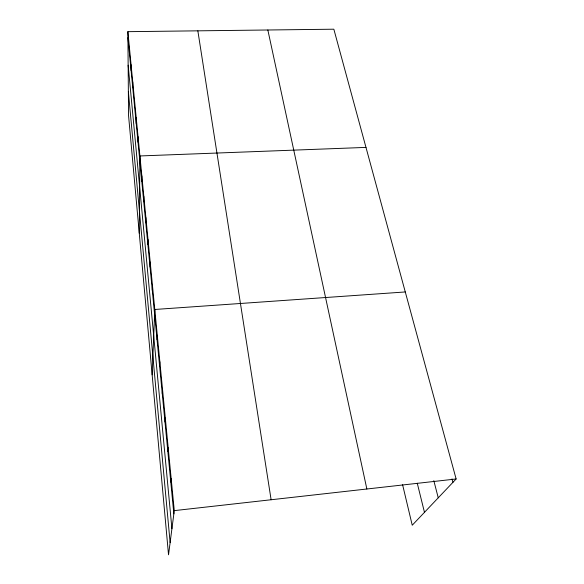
<?xml version="1.0" encoding="UTF-8"?>
<svg xmlns="http://www.w3.org/2000/svg" width="584" height="584" viewBox="0 0 584 584"><rect width="100%" height="100%" fill="white"/><g stroke="black" fill="none" stroke-linecap="round" stroke-linejoin="round"><path stroke-width="0.88" d="M134.451 105.354L134.459 99.63M136.203 123.523L136.218 117.858M138.007 142.219L138.043 136.627M139.255 233.133L139.912 155.957L365.986 147.402M141.781 181.31L141.846 175.879M143.752 201.757L143.832 196.421M145.788 222.84L145.883 217.606M147.883 244.594L148.007 239.469M150.052 267.049L150.19 262.048M152.285 290.241L152.453 285.372M152.154 374.833L154.789 309.476L405.281 291.956M157.06 339.742L157.278 335.172M159.607 366.19L159.855 361.795M162.25 393.587L162.527 389.389M164.995 421.998L165.301 418.005M167.834 451.476L168.177 447.709M170.783 482.077L171.17 478.559M127.874 31.675L174.273 510.628L168.528 554.8L128.553 115.537L127.874 31.675L333.844 29.2L456.126 478.975L412.238 525.22L402.595 484.727M174.273 510.628L456.126 478.975M451.994 478.887L452.929 482.347M433.817 480.647L438.241 497.816M417.275 483.26L424.466 512.336M267.844 29.996L366.861 488.998M197.845 30.835L271.115 499.751M127.918 37.602L173.857 513.876M128.144 65.167L171.922 528.717M128.363 91.6L170.119 542.565M129.451 47.961L129.487 53.845M131.072 64.7L131.093 70.54M132.736 81.921L132.75 87.702"/></g></svg>
